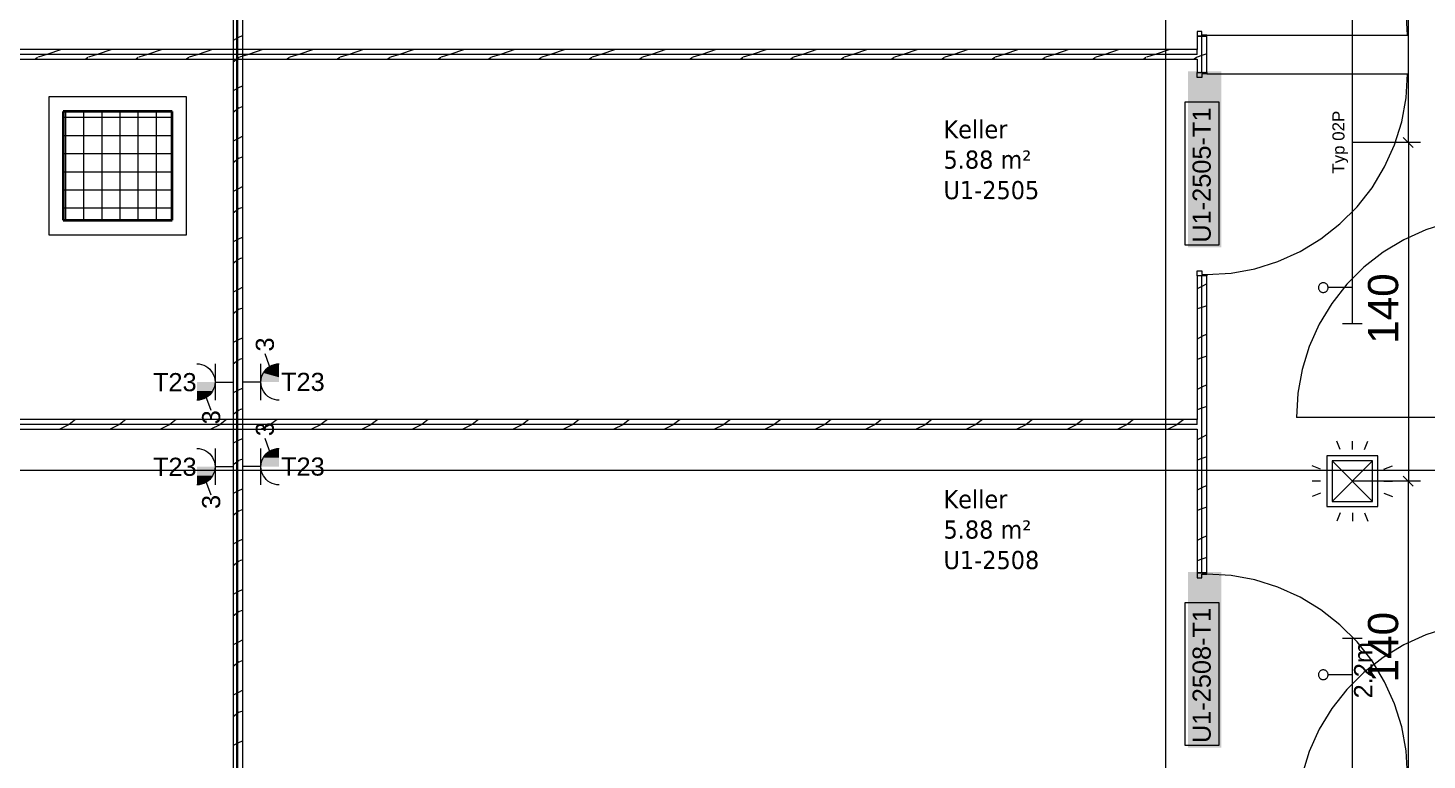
# Model space of a CAD drawing. Extents: x -1132 to 613, y -179 to 712.
# Drawn here: x -1021.3 to -905.6, y -74.7 to -14.2 of the extents above; entities that cross this region are included whole.
import ezdxf
from ezdxf.lldxf.tags import DXFTag

# ---------------------------------------------------------------- set-up
doc = ezdxf.new("R2010")
doc.units = 0
doc.layers.get('0').update_dxf_attribs({"lineweight": 13})
for name, color, linetype, lineweight in [('A-AREA-____-IDEN', 7, 'Continuous', 5), ('A-DOOR-____-IDEN', 7, 'Continuous', 5), ('A-DOOR-FRAM-MCUT', 7, 'Continuous', 9), ('A-DOOR-OPNG-OTLN', 7, 'Continuous', 9), ('A-FLOR-____-OVHD', 7, 'Strichpunkt - Fein', 9), ('A-WALL-____-MCUT', 7, 'Continuous', 35), ('A-WALL-____-PATT', 7, 'Continuous', 35), ('A-WALL-FNSH-MCUT', 7, 'Continuous', 35), ('S-COLS-____-MCUT', 7, 'Continuous', 35), ('S-COLS-____-OTLN', 7, 'Continuous', 9), ('S-GRID-____-OTLN', 7, 'Continuous', 5)]:
    doc.layers.add(name, color=color, linetype=linetype, lineweight=lineweight)
for name, color, linetype, lineweight, true_color in [('EL01_VVV_Mass', 7, 'Continuous', 13, 0xb2b200), ('EL01_WAN_Kraft', 1, 'Continuous', 13, 0xff0000), ('EL01_WAN_Leuchten', 7, 'Continuous', 13, 0x0080ff), ('EL01_WAN_Leuchtentyp', 7, 'Continuous', 13, 0x0099ff), ('EL01_WAN_Licht', 7, 'Continuous', 13, 0x0080ff)]:
    doc.layers.add(name, color=color, linetype=linetype, lineweight=lineweight, true_color=true_color)
doc.styles.get("Standard").update_dxf_attribs({"font": 'arial.ttf'})
tags = doc.linetypes.add('_Rasterlinie_', pattern=[0.375, 0.2, -0.05, 0.075, -0.05]).pattern_tags.tags
tags[10:11] = [DXFTag(74, 4), DXFTag(75, 0), DXFTag(340, '0'), DXFTag(46, 1.0), DXFTag(50, 0.0), DXFTag(44, 0.0), DXFTag(45, 0.0)]
tags[8:9] = [DXFTag(74, 4), DXFTag(75, 0), DXFTag(340, '0'), DXFTag(46, 1.0), DXFTag(50, 0.0), DXFTag(44, 0.0), DXFTag(45, 0.0)]
tags[6:7] = [DXFTag(74, 4), DXFTag(75, 0), DXFTag(340, '0'), DXFTag(46, 1.0), DXFTag(50, 0.0), DXFTag(44, 0.0), DXFTag(45, 0.0)]
tags[4:5] = [DXFTag(74, 4), DXFTag(75, 0), DXFTag(340, '0'), DXFTag(46, 1.0), DXFTag(50, 0.0), DXFTag(44, 0.0), DXFTag(45, 0.0)]
tags = doc.linetypes.add('Strichpunkt - Fein', pattern=[0.2, 0.1, -0.05, 0, -0.05]).pattern_tags.tags
tags[10:11] = [DXFTag(74, 4), DXFTag(75, 0), DXFTag(340, '0'), DXFTag(46, 1.0), DXFTag(50, 0.0), DXFTag(44, 0.0), DXFTag(45, 0.0)]
tags[8:9] = [DXFTag(74, 4), DXFTag(75, 0), DXFTag(340, '0'), DXFTag(46, 1.0), DXFTag(50, 0.0), DXFTag(44, 0.0), DXFTag(45, 0.0)]
tags[6:7] = [DXFTag(74, 4), DXFTag(75, 0), DXFTag(340, '0'), DXFTag(46, 1.0), DXFTag(50, 0.0), DXFTag(44, 0.0), DXFTag(45, 0.0)]
tags[4:5] = [DXFTag(74, 4), DXFTag(75, 0), DXFTag(340, '0'), DXFTag(46, 1.0), DXFTag(50, 0.0), DXFTag(44, 0.0), DXFTag(45, 0.0)]

# ---------------------------------------------------------------- blocks, each defined once
blk = doc.blocks.new('Referenz-A0UNPDE96I', base_point=(-1115.89, -117.37))
at = {"layer": 'A-DOOR-____-IDEN', "color": 0, "linetype": 'Continuous', "ltscale": 0.13}
for p, q in [((-925.61, -32.12), (-925.61, -20.28)), ((-925.61, -20.28), (-922.83, -20.28)), ((-922.83, -20.28), (-922.83, -32.12)), ((-922.83, -32.12), (-925.61, -32.12)), ((-925.61, -73.5), (-925.61, -61.66)), ((-925.61, -61.66), (-922.83, -61.66)), ((-922.83, -61.66), (-922.83, -73.5)), ((-922.83, -73.5), (-925.61, -73.5))]:
    blk.add_line(p, q, dxfattribs=at)
at = {"layer": 'A-DOOR-____-IDEN', "color": 7, "linetype": 'Continuous', "ltscale": 0.13, "true_color": 0xffffff}
for points in [[(-925.36, -32.3), (-922.6, -32.3), (-925.36, -17.76)], [(-922.6, -32.3), (-925.36, -17.76), (-922.6, -17.76)], [(-925.36, -73.68), (-922.6, -73.68), (-925.36, -59.14)], [(-922.6, -73.68), (-925.36, -59.14), (-922.6, -59.14)]]:
    blk.add_solid(points, dxfattribs=at)
at = {"layer": 'A-DOOR-FRAM-MCUT', "color": 0, "linetype": 'Continuous', "ltscale": 0.13}
for p, q in [((-924.21, -14.45), (-924.61, -14.45)), ((-924.61, -14.45), (-924.61, -14.85)), ((-924.61, -14.85), (-923.81, -14.85)), ((-924.21, -14.75), (-924.21, -14.45)), ((-923.81, -14.75), (-924.21, -14.75)), ((-923.81, -14.85), (-923.81, -14.75)), ((-924.61, -17.85), (-923.81, -17.85)), ((-924.61, -18.25), (-924.61, -17.85)), ((-924.21, -18.25), (-924.61, -18.25)), ((-924.21, -17.95), (-924.21, -18.25)), ((-923.81, -17.95), (-924.21, -17.95)), ((-923.81, -17.85), (-923.81, -17.95)), ((-924.61, -34.25), (-924.21, -34.25)), ((-924.61, -34.65), (-924.61, -34.25)), ((-923.81, -34.65), (-924.61, -34.65)), ((-924.21, -34.25), (-924.21, -34.55)), ((-924.21, -34.55), (-923.81, -34.55)), ((-923.81, -34.55), (-923.81, -34.65)), ((-923.81, -59.23), (-924.61, -59.23)), ((-924.61, -59.23), (-924.61, -59.63)), ((-924.61, -59.63), (-924.21, -59.63)), ((-924.21, -59.63), (-924.21, -59.33)), ((-924.21, -59.33), (-923.81, -59.33)), ((-923.81, -59.33), (-923.81, -59.23))]:
    blk.add_line(p, q, dxfattribs=at)
at = {"layer": 'A-DOOR-OPNG-OTLN', "color": 0, "linetype": 'Continuous', "ltscale": 0.13}
for p, q in [((-907.21, -14.75), (-907.34, -12.75)), ((-923.81, -14.75), (-907.21, -14.75)), ((-923.81, -17.95), (-907.21, -17.95)), ((-907.34, -19.95), (-907.21, -17.95)), ((-907.7, -21.92), (-907.34, -19.95)), ((-908.29, -23.84), (-907.7, -21.92)), ((-909.12, -25.66), (-908.29, -23.84)), ((-910.15, -27.38), (-909.12, -25.66)), ((-911.39, -28.96), (-910.15, -27.38)), ((-912.81, -30.37), (-911.39, -28.96)), ((-914.38, -31.61), (-912.81, -30.37)), ((-905.7, -30.85), (-907.53, -31.67)), ((-903.79, -30.25), (-905.7, -30.85)), ((-916.1, -32.65), (-914.38, -31.61)), ((-907.53, -31.67), (-909.24, -32.71)), ((-919.84, -34.07), (-917.93, -33.47)), ((-917.93, -33.47), (-916.1, -32.65)), ((-909.24, -32.71), (-910.82, -33.95)), ((-923.81, -34.55), (-921.81, -34.43)), ((-921.81, -34.43), (-919.84, -34.07)), ((-910.82, -33.95), (-912.24, -35.36)), ((-912.24, -35.36), (-913.48, -36.94)), ((-913.48, -36.94), (-914.51, -38.66)), ((-914.51, -38.66), (-915.34, -40.49)), ((-915.34, -40.49), (-915.93, -42.4)), ((-915.93, -42.4), (-916.29, -44.37)), ((-916.29, -44.37), (-916.41, -46.37)), ((-899.81, -46.37), (-916.41, -46.37)), ((-921.81, -59.45), (-923.81, -59.33)), ((-919.84, -59.81), (-921.81, -59.45)), ((-917.93, -60.41), (-919.84, -59.81)), ((-916.1, -61.23), (-917.93, -60.41)), ((-914.38, -62.27), (-916.1, -61.23)), ((-912.81, -63.51), (-914.38, -62.27)), ((-911.39, -64.92), (-912.81, -63.51)), ((-905.7, -64.35), (-907.53, -65.17)), ((-903.79, -63.75), (-905.7, -64.35)), ((-910.15, -66.5), (-911.39, -64.92)), ((-907.53, -65.17), (-909.24, -66.21)), ((-909.24, -66.21), (-910.82, -67.45)), ((-909.12, -68.22), (-910.15, -66.5)), ((-910.82, -67.45), (-912.24, -68.86)), ((-908.29, -70.04), (-909.12, -68.22)), ((-912.24, -68.86), (-913.48, -70.44)), ((-913.48, -70.44), (-914.51, -72.16)), ((-907.7, -71.96), (-908.29, -70.04)), ((-914.51, -72.16), (-915.34, -73.99)), ((-907.34, -73.93), (-907.7, -71.96)), ((-915.34, -73.99), (-915.93, -75.9)), ((-907.21, -75.93), (-907.34, -73.93))]:
    blk.add_line(p, q, dxfattribs=at)
at = {"layer": 'A-FLOR-____-OVHD', "color": 0, "linetype": 'Strichpunkt - Fein', "ltscale": 0.13}
for p, q in [((-1008.16, -19.87), (-1019.56, -19.87)), ((-1019.56, -19.87), (-1019.56, -31.27)), ((-1008.16, -31.27), (-1008.16, -19.87)), ((-1019.56, -31.27), (-1008.16, -31.27))]:
    blk.add_line(p, q, dxfattribs=at)
at = {"layer": 'A-WALL-____-MCUT', "color": 0, "linetype": 'Continuous', "lineweight": 9, "ltscale": 0.13}
for p, q in [((-1003.91, -107.62), (-1003.91, 70.48)), ((-924.21, -17.85), (-924.21, -14.85)), ((-924.61, -16.35), (-924.61, -15.95)), ((-924.61, -16.35), (-1079.01, -16.35)), ((-924.21, -59.23), (-924.21, -34.65)), ((-924.61, -46.94), (-1074.11, -46.94)), ((-924.61, -46.94), (-924.61, -46.54))]:
    blk.add_line(p, q, dxfattribs=at)
at = {"layer": 'A-WALL-____-PATT', "color": 0, "linetype": 'Continuous', "lineweight": 9, "ltscale": 0.13}
for p, q in [((-1003.91, -14.99), (-1004.31, -15.19)), ((-1003.51, -14.79), (-1003.91, -14.99)), ((-924.5, -14.85), (-924.61, -14.9)), ((-1018.51, -15.95), (-1019.71, -16.35)), ((-1014.34, -15.95), (-1015.54, -16.35)), ((-1010.18, -15.95), (-1011.38, -16.35)), ((-1006.01, -15.95), (-1007.21, -16.35)), ((-1001.85, -15.95), (-1003.05, -16.35)), ((-997.68, -15.95), (-998.88, -16.35)), ((-993.52, -15.95), (-994.72, -16.35)), ((-989.35, -15.95), (-990.55, -16.35)), ((-985.19, -15.95), (-986.39, -16.35)), ((-981.02, -15.95), (-982.22, -16.35)), ((-976.86, -15.95), (-978.06, -16.35)), ((-972.7, -15.95), (-973.9, -16.35)), ((-968.53, -15.95), (-969.73, -16.35)), ((-964.37, -15.95), (-965.57, -16.35)), ((-960.2, -15.95), (-961.4, -16.35)), ((-956.04, -15.95), (-957.24, -16.35)), ((-951.87, -15.95), (-953.07, -16.35)), ((-947.71, -15.95), (-948.91, -16.35)), ((-943.54, -15.95), (-944.74, -16.35)), ((-939.38, -15.95), (-940.58, -16.35)), ((-935.21, -15.95), (-936.41, -16.35)), ((-931.05, -15.95), (-932.25, -16.35)), ((-926.88, -15.95), (-928.08, -16.35)), ((-1020.48, -16.61), (-1020.66, -16.75)), ((-1019.71, -16.35), (-1020.44, -16.59)), ((-1016.31, -16.61), (-1016.5, -16.75)), ((-1015.54, -16.35), (-1016.28, -16.59)), ((-1012.15, -16.61), (-1012.33, -16.75)), ((-1011.38, -16.35), (-1012.11, -16.59)), ((-1007.98, -16.61), (-1008.17, -16.75)), ((-1007.21, -16.35), (-1007.95, -16.59)), ((-1003.91, -16.68), (-1004.31, -16.98)), ((-1003.82, -16.61), (-1003.91, -16.68)), ((-1003.51, -16.5), (-1003.78, -16.59)), ((-1003.05, -16.35), (-1003.51, -16.5)), ((-999.65, -16.61), (-999.84, -16.75)), ((-998.88, -16.35), (-999.62, -16.59)), ((-995.49, -16.61), (-995.67, -16.75)), ((-994.72, -16.35), (-995.45, -16.59)), ((-991.32, -16.61), (-991.51, -16.75)), ((-990.55, -16.35), (-991.29, -16.59)), ((-987.15, -16.61), (-987.34, -16.75)), ((-986.39, -16.35), (-987.12, -16.59)), ((-982.99, -16.61), (-983.18, -16.75)), ((-982.22, -16.35), (-982.96, -16.59)), ((-978.82, -16.61), (-979.01, -16.75)), ((-978.06, -16.35), (-978.79, -16.59)), ((-974.66, -16.61), (-974.85, -16.75)), ((-973.9, -16.35), (-974.63, -16.59)), ((-970.49, -16.61), (-970.68, -16.75)), ((-969.73, -16.35), (-970.46, -16.59)), ((-966.33, -16.61), (-966.52, -16.75)), ((-965.57, -16.35), (-966.3, -16.59)), ((-962.16, -16.61), (-962.35, -16.75)), ((-961.4, -16.35), (-962.13, -16.59)), ((-958, -16.61), (-958.19, -16.75)), ((-957.24, -16.35), (-957.97, -16.59)), ((-953.83, -16.61), (-954.02, -16.75)), ((-953.07, -16.35), (-953.8, -16.59)), ((-949.67, -16.61), (-949.86, -16.75)), ((-948.91, -16.35), (-949.64, -16.59)), ((-945.5, -16.61), (-945.69, -16.75)), ((-944.74, -16.35), (-945.47, -16.59)), ((-941.34, -16.61), (-941.53, -16.75)), ((-940.58, -16.35), (-941.31, -16.59)), ((-937.17, -16.61), (-937.36, -16.75)), ((-936.41, -16.35), (-937.14, -16.59)), ((-933.01, -16.61), (-933.2, -16.75)), ((-932.25, -16.35), (-932.98, -16.59)), ((-928.84, -16.61), (-929.03, -16.75)), ((-928.08, -16.35), (-928.81, -16.59)), ((-924.67, -16.6), (-924.87, -16.75)), ((-924.61, -16.58), (-924.65, -16.59)), ((-924.21, -16.45), (-924.61, -16.58)), ((-923.81, -16.31), (-924.21, -16.45)), ((-1003.91, -19.15), (-1004.31, -19.35)), ((-1003.51, -18.95), (-1003.91, -19.15)), ((-1003.82, -20.77), (-1003.91, -20.85)), ((-1003.51, -20.67), (-1003.78, -20.76)), ((-1003.91, -20.85), (-1004.31, -21.15)), ((-1003.51, -23.12), (-1003.91, -23.32)), ((-1003.91, -23.32), (-1004.31, -23.52)), ((-1003.91, -25.01), (-1004.31, -25.31)), ((-1003.81, -24.94), (-1003.91, -25.01)), ((-1003.51, -24.83), (-1003.78, -24.92)), ((-1003.91, -27.48), (-1004.31, -27.68)), ((-1003.51, -27.28), (-1003.91, -27.48)), ((-1003.91, -29.18), (-1004.31, -29.48)), ((-1003.81, -29.1), (-1003.91, -29.18)), ((-1003.51, -29), (-1003.78, -29.09)), ((-1003.91, -31.65), (-1004.31, -31.85)), ((-1003.51, -31.45), (-1003.91, -31.65)), ((-1003.91, -33.34), (-1004.31, -33.64)), ((-1003.81, -33.27), (-1003.91, -33.34)), ((-1003.51, -33.16), (-1003.78, -33.25)), ((-1003.91, -35.81), (-1004.31, -36.01)), ((-1003.51, -35.61), (-1003.91, -35.81)), ((-924.21, -35.53), (-924.61, -35.73)), ((-923.81, -35.33), (-924.21, -35.53)), ((-1003.91, -37.51), (-1004.31, -37.81)), ((-1003.81, -37.43), (-1003.91, -37.51)), ((-1003.51, -37.33), (-1003.78, -37.42)), ((-924.21, -37.27), (-924.61, -37.4)), ((-923.81, -37.14), (-924.21, -37.27)), ((-1003.91, -39.98), (-1004.31, -40.18)), ((-1003.51, -39.78), (-1003.91, -39.98)), ((-924.21, -39.69), (-924.61, -39.89)), ((-923.81, -39.49), (-924.21, -39.69)), ((-1003.81, -41.6), (-1003.91, -41.67)), ((-1003.51, -41.49), (-1003.78, -41.58)), ((-924.21, -41.44), (-924.61, -41.57)), ((-923.81, -41.3), (-924.21, -41.44)), ((-1003.91, -41.67), (-1004.31, -41.97)), ((-1003.51, -43.94), (-1003.91, -44.14)), ((-924.21, -43.86), (-924.61, -44.06)), ((-923.81, -43.66), (-924.21, -43.86)), ((-1003.91, -44.14), (-1004.31, -44.34)), ((-1003.91, -45.84), (-1004.31, -46.14)), ((-1003.81, -45.76), (-1003.91, -45.84)), ((-1003.51, -45.66), (-1003.78, -45.75)), ((-924.21, -45.6), (-924.61, -45.73)), ((-923.81, -45.47), (-924.21, -45.6)), ((-1017.92, -46.98), (-1018.64, -47.34)), ((-1017.88, -46.94), (-1017.97, -47.01)), ((-1017.34, -46.54), (-1017.88, -46.94)), ((-1013.75, -46.98), (-1014.48, -47.34)), ((-1013.71, -46.94), (-1013.81, -47.01)), ((-1013.18, -46.54), (-1013.71, -46.94)), ((-1009.59, -46.98), (-1010.31, -47.34)), ((-1009.55, -46.94), (-1009.64, -47.01)), ((-1009.01, -46.54), (-1009.55, -46.94)), ((-1005.42, -46.98), (-1006.15, -47.34)), ((-1005.38, -46.94), (-1005.48, -47.01)), ((-1004.85, -46.54), (-1005.38, -46.94)), ((-1001.26, -46.98), (-1001.98, -47.34)), ((-1001.22, -46.94), (-1001.31, -47.01)), ((-1000.68, -46.54), (-1001.22, -46.94)), ((-997.09, -46.98), (-997.82, -47.34)), ((-997.05, -46.94), (-997.15, -47.01)), ((-996.52, -46.54), (-997.05, -46.94)), ((-992.93, -46.98), (-993.65, -47.34)), ((-992.89, -46.94), (-992.98, -47.01)), ((-992.35, -46.54), (-992.89, -46.94)), ((-988.76, -46.98), (-989.49, -47.34)), ((-988.72, -46.94), (-988.82, -47.01)), ((-988.19, -46.54), (-988.72, -46.94)), ((-984.6, -46.98), (-985.32, -47.34)), ((-984.56, -46.94), (-984.65, -47.01)), ((-984.02, -46.54), (-984.56, -46.94)), ((-980.43, -46.98), (-981.16, -47.34)), ((-980.39, -46.94), (-980.49, -47.01)), ((-979.86, -46.54), (-980.39, -46.94)), ((-976.27, -46.98), (-976.99, -47.34)), ((-976.23, -46.94), (-976.32, -47.01)), ((-975.69, -46.54), (-976.23, -46.94)), ((-972.1, -46.98), (-972.83, -47.34)), ((-972.06, -46.94), (-972.16, -47.01)), ((-971.53, -46.54), (-972.06, -46.94)), ((-967.94, -46.98), (-968.66, -47.34)), ((-967.9, -46.94), (-967.99, -47.01)), ((-967.36, -46.54), (-967.9, -46.94)), ((-963.77, -46.98), (-964.5, -47.34)), ((-963.73, -46.94), (-963.83, -47.01)), ((-963.2, -46.54), (-963.73, -46.94)), ((-959.61, -46.98), (-960.33, -47.34)), ((-959.57, -46.94), (-959.66, -47.01)), ((-959.03, -46.54), (-959.57, -46.94)), ((-955.44, -46.98), (-956.17, -47.34)), ((-955.4, -46.94), (-955.49, -47.01)), ((-954.87, -46.54), (-955.4, -46.94)), ((-951.28, -46.98), (-952, -47.34)), ((-951.24, -46.94), (-951.33, -47.01)), ((-950.7, -46.54), (-951.24, -46.94)), ((-947.11, -46.98), (-947.84, -47.34)), ((-947.07, -46.94), (-947.16, -47.01)), ((-946.54, -46.54), (-947.07, -46.94)), ((-942.95, -46.98), (-943.67, -47.34)), ((-942.91, -46.94), (-943, -47.01)), ((-942.37, -46.54), (-942.91, -46.94)), ((-938.78, -46.98), (-939.51, -47.34)), ((-938.74, -46.94), (-938.83, -47.01)), ((-938.21, -46.54), (-938.74, -46.94)), ((-934.62, -46.98), (-935.34, -47.34)), ((-934.58, -46.94), (-934.67, -47.01)), ((-934.04, -46.54), (-934.58, -46.94)), ((-930.45, -46.98), (-931.18, -47.34)), ((-930.41, -46.94), (-930.5, -47.01)), ((-929.88, -46.54), (-930.41, -46.94)), ((-926.29, -46.98), (-927.01, -47.34)), ((-926.25, -46.94), (-926.34, -47.01)), ((-925.71, -46.54), (-926.25, -46.94)), ((-1003.91, -48.31), (-1004.31, -48.51)), ((-1003.51, -48.11), (-1003.91, -48.31)), ((-924.21, -48.02), (-924.61, -48.22)), ((-923.81, -47.82), (-924.21, -48.02)), ((-923.81, -49.63), (-924.21, -49.77)), ((-1003.91, -50), (-1004.31, -50.3)), ((-1003.81, -49.93), (-1003.91, -50)), ((-1003.51, -49.82), (-1003.78, -49.91)), ((-924.21, -49.77), (-924.61, -49.9)), ((-923.81, -51.99), (-924.21, -52.19)), ((-1003.91, -52.47), (-1004.31, -52.67)), ((-1003.51, -52.27), (-1003.91, -52.47)), ((-924.21, -52.19), (-924.61, -52.39)), ((-1003.91, -54.17), (-1004.31, -54.47)), ((-1003.81, -54.09), (-1003.91, -54.17)), ((-1003.51, -53.99), (-1003.78, -54.08)), ((-924.21, -53.93), (-924.61, -54.06)), ((-923.81, -53.8), (-924.21, -53.93)), ((-1003.91, -56.64), (-1004.31, -56.84)), ((-1003.51, -56.44), (-1003.91, -56.64)), ((-924.21, -56.35), (-924.61, -56.55)), ((-923.81, -56.15), (-924.21, -56.35)), ((-1003.91, -58.33), (-1004.31, -58.63)), ((-1003.81, -58.26), (-1003.91, -58.33)), ((-1003.51, -58.15), (-1003.78, -58.24)), ((-924.21, -58.09), (-924.61, -58.23)), ((-923.81, -57.96), (-924.21, -58.09)), ((-1003.91, -60.8), (-1004.31, -61)), ((-1003.51, -60.6), (-1003.91, -60.8)), ((-1003.81, -62.42), (-1003.91, -62.5)), ((-1003.51, -62.32), (-1003.78, -62.41)), ((-1003.91, -62.5), (-1004.31, -62.8)), ((-1003.51, -64.77), (-1003.91, -64.97)), ((-1003.91, -64.97), (-1004.31, -65.17)), ((-1003.91, -66.66), (-1004.31, -66.96)), ((-1003.81, -66.59), (-1003.91, -66.66)), ((-1003.51, -66.48), (-1003.78, -66.57)), ((-1003.91, -69.13), (-1004.31, -69.33)), ((-1003.51, -68.93), (-1003.91, -69.13)), ((-1003.91, -70.83), (-1004.31, -71.13)), ((-1003.81, -70.75), (-1003.91, -70.83)), ((-1003.51, -70.65), (-1003.78, -70.73)), ((-1003.91, -73.3), (-1004.31, -73.5)), ((-1003.51, -73.1), (-1003.91, -73.3))]:
    blk.add_line(p, q, dxfattribs=at)
at = {"layer": 'A-WALL-FNSH-MCUT', "color": 0, "linetype": 'Continuous', "lineweight": 9, "ltscale": 0.13}
for p, q in [((-1004.31, 70.48), (-1004.31, -107.62)), ((-1003.51, -107.62), (-1003.51, 70.48)), ((-924.61, -14.85), (-924.61, -15.95)), ((-923.81, -14.85), (-924.61, -14.85)), ((-923.81, -17.85), (-923.81, -14.85)), ((-924.61, -15.95), (-1079.01, -15.95)), ((-1079.01, -16.75), (-924.61, -16.75)), ((-924.61, -16.75), (-924.61, -17.85)), ((-924.61, -17.85), (-923.81, -17.85)), ((-924.61, -34.65), (-924.61, -46.54)), ((-923.81, -34.65), (-924.61, -34.65)), ((-923.81, -59.23), (-923.81, -34.65)), ((-924.61, -46.54), (-1074.11, -46.54)), ((-1074.11, -47.34), (-924.61, -47.34)), ((-924.61, -47.34), (-924.61, -59.23)), ((-924.61, -59.23), (-923.81, -59.23))]:
    blk.add_line(p, q, dxfattribs=at)
at = {"layer": 'S-COLS-____-MCUT', "color": 0, "linetype": 'Continuous', "ltscale": 0.35}
for p, q in [((-1018.36, -21.07), (-1018.36, -30.07)), ((-1009.36, -21.07), (-1018.36, -21.07)), ((-1009.36, -30.07), (-1009.36, -21.07)), ((-1018.36, -30.07), (-1009.36, -30.07))]:
    blk.add_line(p, q, dxfattribs=at)
at = {"layer": 'S-COLS-____-OTLN', "color": 0, "linetype": 'Continuous', "ltscale": 0.13}
for p, q in [((-1018.36, -21.55), (-1009.36, -21.55)), ((-1018.15, -30.07), (-1018.15, -21.07)), ((-1016.65, -30.07), (-1016.65, -21.07)), ((-1015.15, -30.07), (-1015.15, -21.07)), ((-1013.65, -30.07), (-1013.65, -21.07)), ((-1012.15, -30.07), (-1012.15, -21.07)), ((-1010.65, -30.07), (-1010.65, -21.07)), ((-1018.36, -23.05), (-1009.36, -23.05)), ((-1018.36, -24.55), (-1009.36, -24.55)), ((-1018.36, -26.05), (-1009.36, -26.05)), ((-1018.36, -27.55), (-1009.36, -27.55)), ((-1018.36, -29.05), (-1009.36, -29.05))]:
    blk.add_line(p, q, dxfattribs=at)
at = {"layer": 'S-GRID-____-OTLN', "color": 0, "linetype": '_Rasterlinie_', "ltscale": 0.13}
for p, q in [((-1004.01, -113.6), (-1004.01, 631.48)), ((-927.21, -113.6), (-927.21, 631.48)), ((-1107.61, -50.72), (103.38, -50.72))]:
    blk.add_line(p, q, dxfattribs=at)
at = {"layer": 'A-AREA-____-IDEN', "color": 0, "linetype": 'Continuous', "ltscale": 0.13, "char_height": 1.5, "attachment_point": 1}
for s, insert in [('{\\W0.9;\\fVerdana;Keller}', (-945.58, -21.79)), ('{\\W0.9;\\fVerdana;5.88 m²}', (-945.58, -24.3)), ('{\\W0.9;\\fVerdana;U1-2505}', (-945.58, -26.82)), ('{\\W0.9;\\fVerdana;Keller}', (-945.58, -52.38)), ('{\\W0.9;\\fVerdana;5.88 m²}', (-945.58, -54.89)), ('{\\W0.9;\\fVerdana;U1-2508}', (-945.58, -57.41))]:
    blk.add_mtext(s, dxfattribs=dict(at, insert=insert))
at = {"layer": 'A-DOOR-____-IDEN', "color": 0, "linetype": 'Continuous', "ltscale": 0.13, "char_height": 1.5, "attachment_point": 1, "rotation": 90}
for s, insert in [('{\\fArial;U1-2505-T1}', (-924.99, -31.92)), ('{\\fArial;U1-2508-T1}', (-924.99, -73.3))]:
    blk.add_mtext(s, dxfattribs=dict(at, insert=insert))
blk = doc.blocks.new('Steckdose T23_ AP_ 3-fach-A0UNPDYR6I', base_point=(-1010.95, -53.94))
at = {"color": 0, "lineweight": -2}
for p, q in [((-1007.31, -48.94), (-1007.12, -48.95)), ((-1007.12, -48.95), (-1006.92, -48.99)), ((-1006.92, -48.99), (-1006.74, -49.05)), ((-1006.74, -49.05), (-1006.56, -49.14)), ((-1006.56, -49.14), (-1006.4, -49.25)), ((-1006.4, -49.25), (-1006.25, -49.38)), ((-1006.25, -49.38), (-1006.12, -49.53)), ((-1006.12, -49.53), (-1006.01, -49.69)), ((-1006.01, -49.69), (-1005.93, -49.87)), ((-1005.81, -48.94), (-1005.81, -51.94)), ((-1005.93, -49.87), (-1005.86, -50.05)), ((-1005.86, -50.83), (-1005.93, -51.01)), ((-1005.86, -50.05), (-1005.83, -50.24)), ((-1005.83, -50.64), (-1005.86, -50.83)), ((-1005.83, -50.24), (-1005.81, -50.44)), ((-1005.81, -50.44), (-1005.83, -50.64)), ((-1005.81, -50.44), (-1004.31, -50.44)), ((-1007.12, -51.93), (-1007.31, -51.94)), ((-1006.92, -51.89), (-1007.12, -51.93)), ((-1006.74, -51.83), (-1006.92, -51.89)), ((-1006.56, -51.74), (-1006.74, -51.83)), ((-1006.67, -51.37), (-1006.16, -52.78)), ((-1006.4, -51.63), (-1006.56, -51.74)), ((-1006.25, -51.5), (-1006.4, -51.63)), ((-1006.12, -51.35), (-1006.25, -51.5)), ((-1006.01, -51.19), (-1006.12, -51.35)), ((-1005.93, -51.01), (-1006.01, -51.19))]:
    blk.add_line(p, q, dxfattribs=at)
for points in [[(-1005.86, -50.83), (-1007.31, -50.83), (-1005.81, -50.44)], [(-1007.31, -50.83), (-1005.81, -50.44), (-1007.31, -50.44)], [(-1005.81, -50.44), (-1007.31, -50.44), (-1007.31, -50.44)], [(-1006.01, -51.19), (-1007.31, -51.19), (-1005.86, -50.83)], [(-1007.31, -51.19), (-1005.86, -50.83), (-1007.31, -50.83)], [(-1006.25, -51.5), (-1007.31, -51.5), (-1006.01, -51.19)], [(-1007.31, -51.5), (-1006.01, -51.19), (-1007.31, -51.19)], [(-1006.56, -51.74), (-1007.31, -51.74), (-1006.25, -51.5)], [(-1007.31, -51.74), (-1006.25, -51.5), (-1007.31, -51.5)], [(-1006.92, -51.89), (-1007.31, -51.89), (-1006.56, -51.74)], [(-1007.31, -51.89), (-1006.56, -51.74), (-1007.31, -51.74)], [(-1007.31, -51.94), (-1006.92, -51.89), (-1007.31, -51.89)]]:
    blk.add_solid(points, dxfattribs=at)
at = {"color": 0, "lineweight": -2, "insert": (-1010.94, -49.7), "char_height": 1.5, "attachment_point": 1}
blk.add_mtext('{\\fArial;T23}', dxfattribs=at)
at = {"color": 0, "lineweight": -2, "insert": (-1006.88, -53.94), "char_height": 1.5, "attachment_point": 1, "rotation": 90}
blk.add_mtext('{\\fArial;3}', dxfattribs=at)
blk = doc.blocks.new('Steckdose T23_ AP_ 3-fach-A0UNPE0H6I', base_point=(-1003.51, -51.94))
at = {"color": 0, "lineweight": -2}
for p, q in [((-1001.16, -49.51), (-1001.67, -48.1)), ((-1002.01, -51.94), (-1002.01, -48.94)), ((-1001.9, -49.87), (-1001.81, -49.69)), ((-1001.81, -49.69), (-1001.7, -49.53)), ((-1001.7, -49.53), (-1001.57, -49.38)), ((-1001.57, -49.38), (-1001.43, -49.25)), ((-1001.43, -49.25), (-1001.26, -49.14)), ((-1001.26, -49.14), (-1001.09, -49.05)), ((-1001.09, -49.05), (-1000.9, -48.99)), ((-1000.9, -48.99), (-1000.71, -48.95)), ((-1000.71, -48.95), (-1000.51, -48.94)), ((-1002.01, -50.44), (-1003.51, -50.44)), ((-1002.01, -50.44), (-1002, -50.24)), ((-1002, -50.64), (-1002.01, -50.44)), ((-1002, -50.24), (-1001.96, -50.05)), ((-1001.96, -50.83), (-1002, -50.64)), ((-1001.96, -50.05), (-1001.9, -49.87)), ((-1001.9, -51.01), (-1001.96, -50.83)), ((-1001.81, -51.19), (-1001.9, -51.01)), ((-1001.7, -51.35), (-1001.81, -51.19)), ((-1001.57, -51.5), (-1001.7, -51.35)), ((-1001.43, -51.63), (-1001.57, -51.5)), ((-1001.26, -51.74), (-1001.43, -51.63)), ((-1001.09, -51.83), (-1001.26, -51.74)), ((-1000.9, -51.89), (-1001.09, -51.83)), ((-1000.71, -51.93), (-1000.9, -51.89)), ((-1000.51, -51.94), (-1000.71, -51.93))]:
    blk.add_line(p, q, dxfattribs=at)
for points in [[(-1000.51, -50.05), (-1001.96, -50.05), (-1000.51, -49.69)], [(-1001.96, -50.05), (-1000.51, -49.69), (-1001.81, -49.69)], [(-1000.51, -49.69), (-1001.81, -49.69), (-1000.51, -49.38)], [(-1001.81, -49.69), (-1000.51, -49.38), (-1001.57, -49.38)], [(-1000.51, -49.38), (-1001.57, -49.38), (-1000.51, -49.14)], [(-1001.57, -49.38), (-1000.51, -49.14), (-1001.26, -49.14)], [(-1000.51, -49.14), (-1001.26, -49.14), (-1000.51, -48.99)], [(-1001.26, -49.14), (-1000.51, -48.99), (-1000.9, -48.99)], [(-1000.51, -48.99), (-1000.9, -48.99), (-1000.51, -48.94)], [(-1000.51, -50.44), (-1002.01, -50.44), (-1000.51, -50.05)], [(-1002.01, -50.44), (-1000.51, -50.05), (-1001.96, -50.05)], [(-1000.51, -50.44), (-1000.51, -50.44), (-1002.01, -50.44)]]:
    blk.add_solid(points, dxfattribs=at)
at = {"color": 0, "lineweight": -2, "insert": (-1002.44, -47.92), "char_height": 1.5, "attachment_point": 1, "rotation": 90}
blk.add_mtext('{\\fArial;3}', dxfattribs=at)
at = {"color": 0, "lineweight": -2, "insert": (-1000.35, -49.68), "char_height": 1.5, "attachment_point": 1}
blk.add_mtext('{\\fArial;T23}', dxfattribs=at)
blk = doc.blocks.new('Maß-A0UNPE8R6I', base_point=(-911.78, -24.05))
at = {"color": 0, "lineweight": -2}
for p, q in [((-907.57, 32.8), (-906.74, 31.97)), ((-906.15, 32.38), (-911.78, 32.38)), ((-907.15, -23.63), (-907.15, 32.38)), ((-906.15, -23.63), (-911.78, -23.63)), ((-907.57, -23.22), (-906.74, -24.05))]:
    blk.add_line(p, q, dxfattribs=at)
at = {"color": 0, "lineweight": -2, "insert": (-910.49, 1.59), "char_height": 2.5, "attachment_point": 1, "rotation": 90}
blk.add_mtext('{\\fArial;280}', dxfattribs=at)
blk = doc.blocks.new('Steckdose T23_ AP_ 3-fach-A0UNPEK16I', base_point=(-1010.95, -46.94))
at = {"color": 0, "lineweight": -2}
for p, q in [((-1007.31, -41.94), (-1007.12, -41.95)), ((-1007.12, -41.95), (-1006.92, -41.99)), ((-1006.92, -41.99), (-1006.74, -42.05)), ((-1006.74, -42.05), (-1006.56, -42.14)), ((-1006.56, -42.14), (-1006.4, -42.25)), ((-1006.4, -42.25), (-1006.25, -42.38)), ((-1006.25, -42.38), (-1006.12, -42.53)), ((-1006.12, -42.53), (-1006.01, -42.69)), ((-1006.01, -42.69), (-1005.93, -42.87)), ((-1005.81, -41.94), (-1005.81, -44.94)), ((-1005.93, -42.87), (-1005.86, -43.05)), ((-1005.86, -43.83), (-1005.93, -44.01)), ((-1005.86, -43.05), (-1005.83, -43.24)), ((-1005.83, -43.64), (-1005.86, -43.83)), ((-1005.83, -43.24), (-1005.81, -43.44)), ((-1005.81, -43.44), (-1005.83, -43.64)), ((-1005.81, -43.44), (-1004.31, -43.44)), ((-1007.12, -44.93), (-1007.31, -44.94)), ((-1006.92, -44.89), (-1007.12, -44.93)), ((-1006.74, -44.83), (-1006.92, -44.89)), ((-1006.56, -44.74), (-1006.74, -44.83)), ((-1006.67, -44.37), (-1006.16, -45.78)), ((-1006.4, -44.63), (-1006.56, -44.74)), ((-1006.25, -44.5), (-1006.4, -44.63)), ((-1006.12, -44.35), (-1006.25, -44.5)), ((-1006.01, -44.19), (-1006.12, -44.35)), ((-1005.93, -44.01), (-1006.01, -44.19))]:
    blk.add_line(p, q, dxfattribs=at)
for points in [[(-1005.86, -43.83), (-1007.31, -43.83), (-1005.81, -43.44)], [(-1007.31, -43.83), (-1005.81, -43.44), (-1007.31, -43.44)], [(-1006.01, -44.19), (-1007.31, -44.19), (-1005.86, -43.83)], [(-1007.31, -44.19), (-1005.86, -43.83), (-1007.31, -43.83)], [(-1006.25, -44.5), (-1007.31, -44.5), (-1006.01, -44.19)], [(-1007.31, -44.5), (-1006.01, -44.19), (-1007.31, -44.19)], [(-1006.56, -44.74), (-1007.31, -44.74), (-1006.25, -44.5)], [(-1007.31, -44.74), (-1006.25, -44.5), (-1007.31, -44.5)], [(-1006.92, -44.89), (-1007.31, -44.89), (-1006.56, -44.74)], [(-1007.31, -44.89), (-1006.56, -44.74), (-1007.31, -44.74)], [(-1007.31, -44.94), (-1006.92, -44.89), (-1007.31, -44.89)]]:
    blk.add_solid(points, dxfattribs=at)
at = {"color": 0, "lineweight": -2, "insert": (-1010.94, -42.7), "char_height": 1.5, "attachment_point": 1}
blk.add_mtext('{\\fArial;T23}', dxfattribs=at)
at = {"color": 0, "lineweight": -2, "insert": (-1006.88, -46.94), "char_height": 1.5, "attachment_point": 1, "rotation": 90}
blk.add_mtext('{\\fArial;3}', dxfattribs=at)
blk = doc.blocks.new('Steckdose T23_ AP_ 3-fach-A0UNPEQB6I', base_point=(-1003.51, -44.94))
at = {"color": 0, "lineweight": -2}
for p, q in [((-1001.16, -42.51), (-1001.67, -41.1)), ((-1002.01, -44.94), (-1002.01, -41.94)), ((-1001.9, -42.87), (-1001.81, -42.69)), ((-1001.81, -42.69), (-1001.7, -42.53)), ((-1001.7, -42.53), (-1001.57, -42.38)), ((-1001.57, -42.38), (-1001.43, -42.25)), ((-1001.43, -42.25), (-1001.26, -42.14)), ((-1001.26, -42.14), (-1001.09, -42.05)), ((-1001.09, -42.05), (-1000.9, -41.99)), ((-1000.9, -41.99), (-1000.71, -41.95)), ((-1000.71, -41.95), (-1000.51, -41.94)), ((-1002.01, -43.44), (-1003.51, -43.44)), ((-1002.01, -43.44), (-1002, -43.24)), ((-1002, -43.64), (-1002.01, -43.44)), ((-1002, -43.24), (-1001.96, -43.05)), ((-1001.96, -43.83), (-1002, -43.64)), ((-1001.96, -43.05), (-1001.9, -42.87)), ((-1001.9, -44.01), (-1001.96, -43.83)), ((-1001.81, -44.19), (-1001.9, -44.01)), ((-1001.7, -44.35), (-1001.81, -44.19)), ((-1001.57, -44.5), (-1001.7, -44.35)), ((-1001.43, -44.63), (-1001.57, -44.5)), ((-1001.26, -44.74), (-1001.43, -44.63)), ((-1001.09, -44.83), (-1001.26, -44.74)), ((-1000.9, -44.89), (-1001.09, -44.83)), ((-1000.71, -44.93), (-1000.9, -44.89)), ((-1000.51, -44.94), (-1000.71, -44.93))]:
    blk.add_line(p, q, dxfattribs=at)
for points in [[(-1001.96, -43.05), (-1000.51, -43.05), (-1001.81, -42.69)], [(-1001.81, -42.69), (-1000.51, -42.69), (-1001.57, -42.38)], [(-1000.51, -43.05), (-1001.81, -42.69), (-1000.51, -42.69)], [(-1001.57, -42.38), (-1000.51, -42.38), (-1001.26, -42.14)], [(-1000.51, -42.69), (-1001.57, -42.38), (-1000.51, -42.38)], [(-1001.26, -42.14), (-1000.51, -42.14), (-1000.9, -41.99)], [(-1000.51, -42.38), (-1001.26, -42.14), (-1000.51, -42.14)], [(-1000.9, -41.99), (-1000.51, -41.99), (-1000.51, -41.94)], [(-1000.51, -42.14), (-1000.9, -41.99), (-1000.51, -41.99)], [(-1002.01, -43.44), (-1000.51, -43.44), (-1001.96, -43.05)], [(-1000.51, -43.44), (-1001.96, -43.05), (-1000.51, -43.05)]]:
    blk.add_solid(points, dxfattribs=at)
at = {"color": 0, "lineweight": -2, "insert": (-1002.44, -40.92), "char_height": 1.5, "attachment_point": 1, "rotation": 90}
blk.add_mtext('{\\fArial;3}', dxfattribs=at)
at = {"color": 0, "lineweight": -2, "insert": (-1000.35, -42.68), "char_height": 1.5, "attachment_point": 1}
blk.add_mtext('{\\fArial;T23}', dxfattribs=at)
blk = doc.blocks.new('Maß-A0UNPEQD6I', base_point=(-911.78, -80.06))
at = {"color": 0, "lineweight": -2}
for p, q in [((-906.15, -51.64), (-911.78, -51.64)), ((-907.57, -51.23), (-906.74, -52.05)), ((-907.15, -79.65), (-907.15, -51.64)), ((-906.15, -79.65), (-911.78, -79.65)), ((-907.57, -79.24), (-906.74, -80.06))]:
    blk.add_line(p, q, dxfattribs=at)
at = {"color": 0, "lineweight": -2, "insert": (-910.49, -68.28), "char_height": 2.5, "attachment_point": 1, "rotation": 90}
blk.add_mtext('{\\fArial;140}', dxfattribs=at)
blk = doc.blocks.new('Maß-A0UNPFGP6I', base_point=(-911.78, -52.05))
at = {"color": 0, "lineweight": -2}
for p, q in [((-906.15, -23.63), (-911.78, -23.63)), ((-906.74, -24.05), (-907.57, -23.22)), ((-907.15, -23.63), (-907.15, -51.64)), ((-906.15, -51.64), (-911.78, -51.64)), ((-906.74, -52.05), (-907.57, -51.23))]:
    blk.add_line(p, q, dxfattribs=at)
at = {"color": 0, "lineweight": -2, "insert": (-910.49, -40.28), "char_height": 2.5, "attachment_point": 1, "rotation": 90}
blk.add_mtext('{\\fArial;140}', dxfattribs=at)
blk = doc.blocks.new('LED-Langfeldleuchte 37W-A0UNPFXN6I', base_point=(-914.58, -38.63))
at = {"color": 0, "lineweight": -2}
for p, q in [((-910.98, -8.63), (-912.58, -8.63)), ((-911.78, -38.63), (-911.78, -8.63)), ((-914.57, -11.53), (-914.58, -11.58)), ((-914.55, -11.48), (-914.57, -11.53)), ((-914.53, -11.43), (-914.55, -11.48)), ((-914.5, -11.39), (-914.53, -11.43)), ((-914.47, -11.35), (-914.5, -11.39)), ((-914.43, -11.32), (-914.47, -11.35)), ((-914.38, -11.29), (-914.43, -11.32)), ((-914.34, -11.26), (-914.38, -11.29)), ((-914.29, -11.25), (-914.34, -11.26)), ((-914.24, -11.24), (-914.29, -11.25)), ((-914.18, -11.23), (-914.24, -11.24)), ((-914.13, -11.24), (-914.18, -11.23)), ((-914.08, -11.25), (-914.13, -11.24)), ((-914.03, -11.26), (-914.08, -11.25)), ((-913.98, -11.29), (-914.03, -11.26)), ((-913.94, -11.32), (-913.98, -11.29)), ((-913.9, -11.35), (-913.94, -11.32)), ((-913.87, -11.39), (-913.9, -11.35)), ((-913.84, -11.43), (-913.87, -11.39)), ((-913.81, -11.48), (-913.84, -11.43)), ((-913.8, -11.53), (-913.81, -11.48)), ((-913.79, -11.58), (-913.8, -11.53)), ((-914.58, -11.58), (-914.58, -11.63)), ((-914.58, -11.63), (-914.58, -11.68)), ((-914.58, -11.68), (-914.57, -11.74)), ((-914.57, -11.74), (-914.55, -11.79)), ((-914.55, -11.79), (-914.53, -11.83)), ((-914.53, -11.83), (-914.5, -11.88)), ((-914.5, -11.88), (-914.47, -11.92)), ((-914.47, -11.92), (-914.43, -11.95)), ((-914.43, -11.95), (-914.38, -11.98)), ((-914.38, -11.98), (-914.34, -12)), ((-914.34, -12), (-914.29, -12.02)), ((-914.29, -12.02), (-914.24, -12.03)), ((-914.24, -12.03), (-914.18, -12.03)), ((-914.18, -12.03), (-914.13, -12.03)), ((-914.13, -12.03), (-914.08, -12.02)), ((-914.08, -12.02), (-914.03, -12)), ((-914.03, -12), (-913.98, -11.98)), ((-913.98, -11.98), (-913.94, -11.95)), ((-913.94, -11.95), (-913.9, -11.92)), ((-913.9, -11.92), (-913.87, -11.88)), ((-913.87, -11.88), (-913.84, -11.83)), ((-913.84, -11.83), (-913.81, -11.79)), ((-913.81, -11.79), (-913.8, -11.74)), ((-913.8, -11.74), (-913.79, -11.68)), ((-913.78, -11.63), (-913.79, -11.58)), ((-913.79, -11.68), (-913.78, -11.63)), ((-911.78, -11.63), (-913.78, -11.63)), ((-914.57, -35.53), (-914.58, -35.58)), ((-914.58, -35.58), (-914.58, -35.63)), ((-914.58, -35.63), (-914.58, -35.68)), ((-914.58, -35.68), (-914.57, -35.74)), ((-914.55, -35.48), (-914.57, -35.53)), ((-914.57, -35.74), (-914.55, -35.79)), ((-914.53, -35.43), (-914.55, -35.48)), ((-914.55, -35.79), (-914.53, -35.83)), ((-914.5, -35.39), (-914.53, -35.43)), ((-914.53, -35.83), (-914.5, -35.88)), ((-914.47, -35.35), (-914.5, -35.39)), ((-914.43, -35.32), (-914.47, -35.35)), ((-914.38, -35.29), (-914.43, -35.32)), ((-914.34, -35.26), (-914.38, -35.29)), ((-914.29, -35.25), (-914.34, -35.26)), ((-914.24, -35.24), (-914.29, -35.25)), ((-914.18, -35.23), (-914.24, -35.24)), ((-914.13, -35.24), (-914.18, -35.23)), ((-914.08, -35.25), (-914.13, -35.24)), ((-914.03, -35.26), (-914.08, -35.25)), ((-913.98, -35.29), (-914.03, -35.26)), ((-913.94, -35.32), (-913.98, -35.29)), ((-913.9, -35.35), (-913.94, -35.32)), ((-913.87, -35.39), (-913.9, -35.35)), ((-913.84, -35.43), (-913.87, -35.39)), ((-913.87, -35.88), (-913.84, -35.83)), ((-913.81, -35.48), (-913.84, -35.43)), ((-913.84, -35.83), (-913.81, -35.79)), ((-913.8, -35.53), (-913.81, -35.48)), ((-913.81, -35.79), (-913.8, -35.74)), ((-913.79, -35.58), (-913.8, -35.53)), ((-913.8, -35.74), (-913.79, -35.68)), ((-913.78, -35.63), (-913.79, -35.58)), ((-913.79, -35.68), (-913.78, -35.63)), ((-911.78, -35.63), (-913.78, -35.63)), ((-914.5, -35.88), (-914.47, -35.92)), ((-914.47, -35.92), (-914.43, -35.95)), ((-914.43, -35.95), (-914.38, -35.98)), ((-914.38, -35.98), (-914.34, -36)), ((-914.34, -36), (-914.29, -36.02)), ((-914.29, -36.02), (-914.24, -36.03)), ((-914.24, -36.03), (-914.18, -36.03)), ((-914.18, -36.03), (-914.13, -36.03)), ((-914.13, -36.03), (-914.08, -36.02)), ((-914.08, -36.02), (-914.03, -36)), ((-914.03, -36), (-913.98, -35.98)), ((-913.98, -35.98), (-913.94, -35.95)), ((-913.94, -35.95), (-913.9, -35.92)), ((-913.9, -35.92), (-913.87, -35.88)), ((-910.98, -38.63), (-912.58, -38.63))]:
    blk.add_line(p, q, dxfattribs=at)
blk = doc.blocks.new('Bemerkung 1-A0UNPFXP6I', base_point=(-913.43, -26.21))
at = {"color": 0, "lineweight": -2, "insert": (-913.43, -26.21), "char_height": 1, "attachment_point": 1, "rotation": 90}
blk.add_mtext('{\\fArial;Typ 02P}', dxfattribs=at)
blk = doc.blocks.new('LED-Langfeldleuchte 37W-A0UNPFYJ6I', base_point=(-914.58, -94.65))
at = {"color": 0, "lineweight": -2}
for p, q in [((-910.98, -64.65), (-912.58, -64.65)), ((-911.78, -94.65), (-911.78, -64.65)), ((-914.57, -67.55), (-914.58, -67.6)), ((-914.58, -67.6), (-914.58, -67.65)), ((-914.58, -67.65), (-914.58, -67.7)), ((-914.58, -67.7), (-914.57, -67.75)), ((-914.55, -67.5), (-914.57, -67.55)), ((-914.57, -67.75), (-914.55, -67.8)), ((-914.53, -67.45), (-914.55, -67.5)), ((-914.55, -67.8), (-914.53, -67.85)), ((-914.5, -67.41), (-914.53, -67.45)), ((-914.53, -67.85), (-914.5, -67.89)), ((-914.47, -67.37), (-914.5, -67.41)), ((-914.5, -67.89), (-914.47, -67.93)), ((-914.43, -67.33), (-914.47, -67.37)), ((-914.47, -67.93), (-914.43, -67.97)), ((-914.38, -67.3), (-914.43, -67.33)), ((-914.43, -67.97), (-914.38, -68)), ((-914.34, -67.28), (-914.38, -67.3)), ((-914.38, -68), (-914.34, -68.02)), ((-914.29, -67.26), (-914.34, -67.28)), ((-914.34, -68.02), (-914.29, -68.04)), ((-914.24, -67.25), (-914.29, -67.26)), ((-914.29, -68.04), (-914.24, -68.05)), ((-914.18, -67.25), (-914.24, -67.25)), ((-914.24, -68.05), (-914.18, -68.05)), ((-914.13, -67.25), (-914.18, -67.25)), ((-914.18, -68.05), (-914.13, -68.05)), ((-914.08, -67.26), (-914.13, -67.25)), ((-914.13, -68.05), (-914.08, -68.04)), ((-914.03, -67.28), (-914.08, -67.26)), ((-914.08, -68.04), (-914.03, -68.02)), ((-913.98, -67.3), (-914.03, -67.28)), ((-914.03, -68.02), (-913.98, -68)), ((-913.94, -67.33), (-913.98, -67.3)), ((-913.98, -68), (-913.94, -67.97)), ((-913.9, -67.37), (-913.94, -67.33)), ((-913.94, -67.97), (-913.9, -67.93)), ((-913.87, -67.41), (-913.9, -67.37)), ((-913.9, -67.93), (-913.87, -67.89)), ((-913.84, -67.45), (-913.87, -67.41)), ((-913.87, -67.89), (-913.84, -67.85)), ((-913.81, -67.5), (-913.84, -67.45)), ((-913.84, -67.85), (-913.81, -67.8)), ((-913.8, -67.55), (-913.81, -67.5)), ((-913.81, -67.8), (-913.8, -67.75)), ((-913.79, -67.6), (-913.8, -67.55)), ((-913.8, -67.75), (-913.79, -67.7)), ((-913.78, -67.65), (-913.79, -67.6)), ((-913.79, -67.7), (-913.78, -67.65)), ((-911.78, -67.65), (-913.78, -67.65)), ((-914.47, -91.37), (-914.5, -91.41)), ((-914.43, -91.33), (-914.47, -91.37)), ((-914.38, -91.3), (-914.43, -91.33)), ((-914.34, -91.28), (-914.38, -91.3)), ((-914.29, -91.26), (-914.34, -91.28)), ((-914.24, -91.25), (-914.29, -91.26)), ((-914.18, -91.25), (-914.24, -91.25)), ((-914.13, -91.25), (-914.18, -91.25)), ((-914.08, -91.26), (-914.13, -91.25)), ((-914.03, -91.28), (-914.08, -91.26)), ((-913.98, -91.3), (-914.03, -91.28)), ((-913.94, -91.33), (-913.98, -91.3)), ((-913.9, -91.37), (-913.94, -91.33)), ((-913.87, -91.41), (-913.9, -91.37)), ((-914.57, -91.55), (-914.58, -91.6)), ((-914.58, -91.6), (-914.58, -91.65)), ((-914.58, -91.65), (-914.58, -91.7)), ((-914.58, -91.7), (-914.57, -91.75)), ((-914.55, -91.5), (-914.57, -91.55)), ((-914.57, -91.75), (-914.55, -91.8)), ((-914.53, -91.45), (-914.55, -91.5)), ((-914.55, -91.8), (-914.53, -91.85)), ((-914.5, -91.41), (-914.53, -91.45)), ((-914.53, -91.85), (-914.5, -91.89)), ((-914.5, -91.89), (-914.47, -91.93)), ((-914.47, -91.93), (-914.43, -91.97)), ((-914.43, -91.97), (-914.38, -92)), ((-914.38, -92), (-914.34, -92.02)), ((-914.34, -92.02), (-914.29, -92.04)), ((-914.29, -92.04), (-914.24, -92.05)), ((-914.24, -92.05), (-914.18, -92.05)), ((-914.18, -92.05), (-914.13, -92.05)), ((-914.13, -92.05), (-914.08, -92.04)), ((-914.08, -92.04), (-914.03, -92.02)), ((-914.03, -92.02), (-913.98, -92)), ((-913.98, -92), (-913.94, -91.97)), ((-913.94, -91.97), (-913.9, -91.93)), ((-913.9, -91.93), (-913.87, -91.89)), ((-913.84, -91.45), (-913.87, -91.41)), ((-913.87, -91.89), (-913.84, -91.85)), ((-913.81, -91.5), (-913.84, -91.45)), ((-913.84, -91.85), (-913.81, -91.8)), ((-913.8, -91.55), (-913.81, -91.5)), ((-913.81, -91.8), (-913.8, -91.75)), ((-913.79, -91.6), (-913.8, -91.55)), ((-913.8, -91.75), (-913.79, -91.7)), ((-913.78, -91.65), (-913.79, -91.6)), ((-913.79, -91.7), (-913.78, -91.65)), ((-911.78, -91.65), (-913.78, -91.65)), ((-910.98, -94.65), (-912.58, -94.65))]:
    blk.add_line(p, q, dxfattribs=at)
blk = doc.blocks.new('Bewegungsmelder UP-A0UNPG656I', base_point=(-915.11, -54.96))
at = {"color": 0, "lineweight": -2}
for p, q in [((-912.79, -49.03), (-913.06, -48.32)), ((-911.78, -49.03), (-911.78, -48.32)), ((-910.78, -49.03), (-910.51, -48.32)), ((-913.88, -49.54), (-913.88, -53.74)), ((-909.68, -49.54), (-913.88, -49.54)), ((-909.68, -53.74), (-909.68, -49.54)), ((-914.4, -50.64), (-915.11, -50.37)), ((-913.46, -49.96), (-913.46, -53.32)), ((-910.1, -49.96), (-913.46, -49.96)), ((-910.1, -53.32), (-913.46, -49.96)), ((-913.46, -53.32), (-910.1, -49.96)), ((-910.1, -53.32), (-910.1, -49.96)), ((-909.17, -50.64), (-908.46, -50.37)), ((-914.4, -51.64), (-915.11, -51.64)), ((-909.17, -51.64), (-908.46, -51.64)), ((-914.4, -52.64), (-915.11, -52.92)), ((-909.17, -52.64), (-908.46, -52.92)), ((-913.88, -53.74), (-909.68, -53.74)), ((-913.46, -53.32), (-910.1, -53.32)), ((-912.79, -54.26), (-913.06, -54.96)), ((-911.78, -54.26), (-911.78, -54.96)), ((-910.78, -54.26), (-910.51, -54.96))]:
    blk.add_line(p, q, dxfattribs=at)
blk = doc.blocks.new('Bauteilbeschriftung-A0UNPGAT6I', base_point=(-911.64, -69.6))
at = {"color": 0, "linetype": 'ByBlock', "lineweight": -2, "ltscale": 0.13, "insert": (-911.64, -69.6), "char_height": 1.5, "attachment_point": 1, "rotation": 90}
blk.add_mtext('{\\fArial;2.2m}', dxfattribs=at)

msp = doc.modelspace()

# ---------------------------------------------------------------- block references
at = {"color": 9, "lineweight": 25, "ltscale": 0.25, "true_color": 0xc0c0c0}
msp.add_blockref('Referenz-A0UNPDE96I', (-1115.89, -117.37), dxfattribs=at)
at = {"layer": 'EL01_VVV_Mass', "linetype": 'Continuous', "ltscale": 0.13}
for name, p in [('Maß-A0UNPE8R6I', (-911.78, -24.05)), ('Maß-A0UNPFGP6I', (-911.78, -52.05)), ('Maß-A0UNPEQD6I', (-911.78, -80.06))]:
    msp.add_blockref(name, p, dxfattribs=at)
at = {"layer": 'EL01_WAN_Kraft', "color": 1, "linetype": 'Continuous', "ltscale": 0.13, "true_color": 0xff0000}
for name, p in [('Steckdose T23_ AP_ 3-fach-A0UNPEQB6I', (-1003.51, -44.94)), ('Steckdose T23_ AP_ 3-fach-A0UNPEK16I', (-1010.95, -46.94)), ('Steckdose T23_ AP_ 3-fach-A0UNPE0H6I', (-1003.51, -51.94)), ('Steckdose T23_ AP_ 3-fach-A0UNPDYR6I', (-1010.95, -53.94))]:
    msp.add_blockref(name, p, dxfattribs=at)
at = {"layer": 'EL01_WAN_Leuchten', "ltscale": 0.13}
for name, p in [('LED-Langfeldleuchte 37W-A0UNPFXN6I', (-914.58, -38.63)), ('LED-Langfeldleuchte 37W-A0UNPFYJ6I', (-914.58, -94.65)), ('Bauteilbeschriftung-A0UNPGAT6I', (-911.64, -69.6))]:
    msp.add_blockref(name, p, dxfattribs=at)
at = {"layer": 'EL01_WAN_Leuchtentyp', "ltscale": 0.13}
msp.add_blockref('Bemerkung 1-A0UNPFXP6I', (-913.43, -26.21), dxfattribs=at)
at = {"layer": 'EL01_WAN_Licht', "linetype": 'Continuous', "ltscale": 0.13}
msp.add_blockref('Bewegungsmelder UP-A0UNPG656I', (-915.11, -54.96), dxfattribs=at)

doc.saveas('drawing.dxf')
